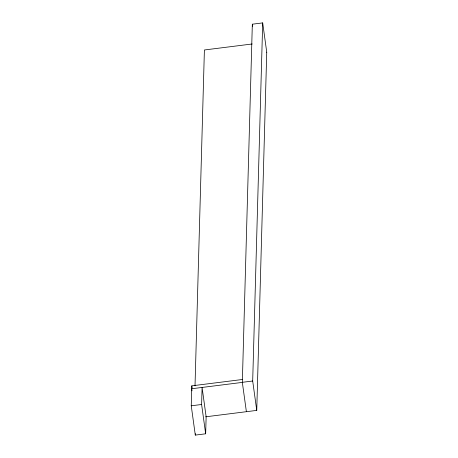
<?xml version="1.0" encoding="UTF-8"?>
<svg xmlns="http://www.w3.org/2000/svg" width="458" height="458" viewBox="0 0 458 458"><rect width="100%" height="100%" fill="white"/><g stroke="black" fill="none" stroke-linecap="round" stroke-linejoin="round"><path stroke-width="0.69" d="M205.659 433.8L201.612 404.494L202.087 387.445L206.14 416.746L205.659 433.8L195.297 435.1L191.249 405.794L191.805 385.842L242.419 379.493M195.016 385.888L204.4 49.974L252.198 43.979M195.297 435.1L195.337 433.68M266.751 52.292L262.692 22.9L252.329 24.2L242.334 382.396L191.725 388.745L192.011 390.834M205.613 416.814L256.749 410.397L252.69 381.01L262.692 22.9M256.749 410.397L266.739 52.206M252.69 381.01L242.322 382.31L246.387 411.702M191.249 405.794L201.612 404.494M252.329 24.2L252.616 26.295M191.805 385.842L192.091 387.937"/></g></svg>
